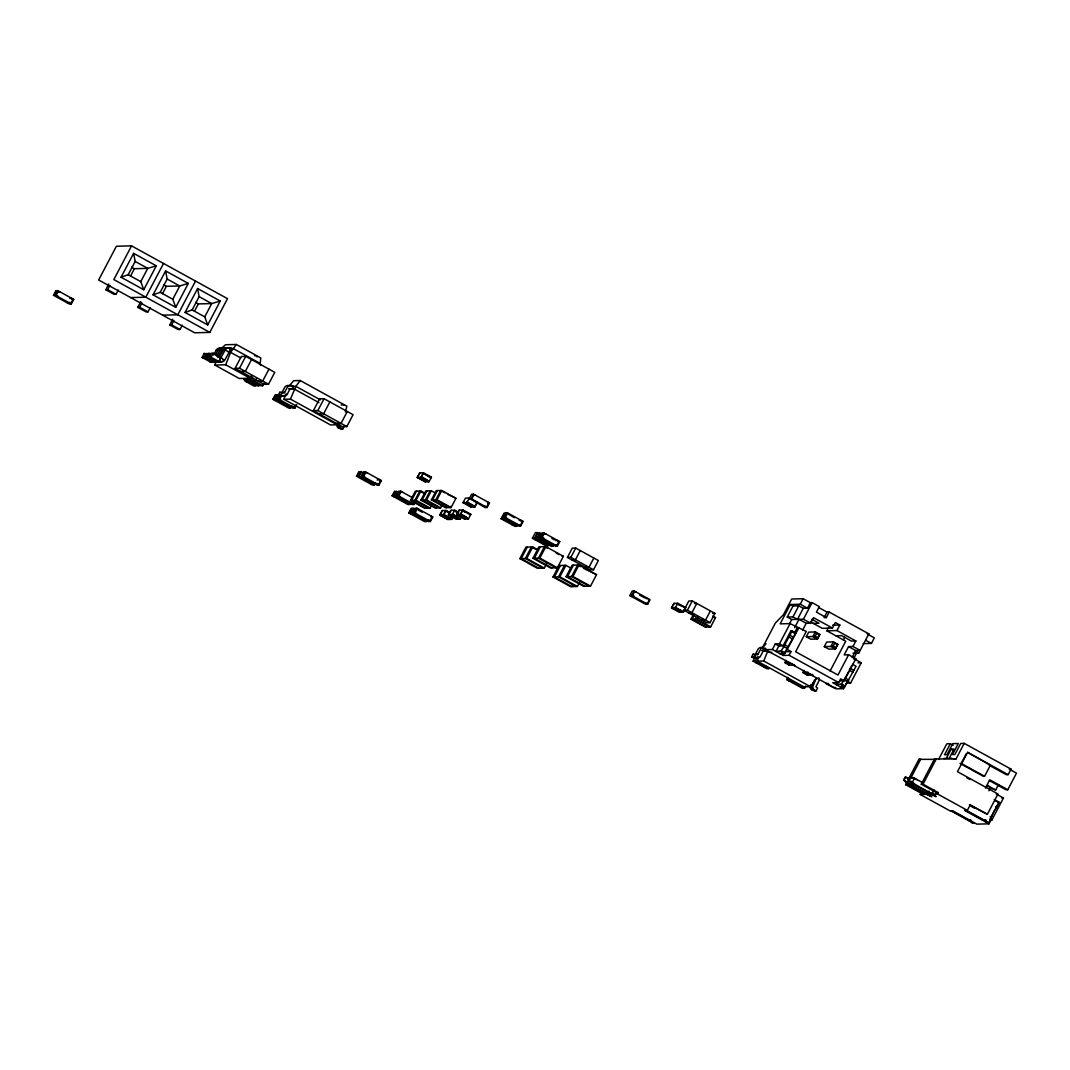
<?xml version="1.0" encoding="UTF-8"?>
<svg xmlns="http://www.w3.org/2000/svg" width="1070" height="1070" viewBox="0 0 1070 1070"><rect width="100%" height="100%" fill="white"/><g stroke="black" fill="none" stroke-linecap="round" stroke-linejoin="round"><path stroke-width="1.5" d="M787.493 648.701L783.882 646.454L792.121 631.059L795.719 633.052L784.417 653.329C780.097 649.57 781.836 651.068 775.964 651.469L778.866 645.946L783.053 645.839L790.797 631.099L792.121 631.059M345.356 411.923L346.867 406.199L300.215 380.519L293.688 380.693L289.743 385.361M819.821 634.43L817.4 639.031L810.793 639.205L806.285 636.73L808.706 632.129L815.313 631.955L819.821 634.43L817.4 639.031L812.892 636.556L806.285 636.73M837.837 644.341L835.416 648.955L828.809 649.129L824.301 646.641L826.722 642.04L833.329 641.866L837.837 644.341L835.416 648.955L830.909 646.467L824.301 646.641M252.119 375.543L250.126 378.232L239.292 378.512L214.843 365.057L215.873 361.968M283.938 399.284L290.451 399.11L337.103 424.777L330.59 424.951L283.938 399.284L285.369 395.017M816.838 678.046L810.445 686.672L803.918 686.846L757.266 661.166L758.71 656.9M970.637 821.707L974.222 823.164L973.339 823.191C970.704 824.047 971.092 818.657 968.845 820.717L950.815 810.793M971.52 821.68L970.851 820.168M994.217 799.544L999.621 802.527C995.06 808.84 991.756 815.393 988.988 822.79L988.105 822.803C985.457 823.659 985.858 818.269 983.597 820.329L965.581 810.418M985.403 821.319C987.998 820.797 984.681 818.951 983.597 820.329M214.843 365.057L225.676 364.776L230.585 352.364L236.336 344.473L260.786 357.928L260.224 363.439L232.725 348.312M290.451 399.11L295.868 386.35L300.215 380.519M757.266 661.166L763.779 661.006L767.738 651.028L761.947 650.654M814.671 679.932L812.17 684.706A3.732 3.638 88.5 0 0 813.401 690.177L814.751 690.926M289.582 385.735A4.226 4.133 88.5 0 0 284.767 387.22L281.744 392.917L279.751 392.275L278.294 395.071L279.644 395.806A3.732 3.638 88.5 0 0 283.55 395.512M278.294 395.071L282.306 395.739A3.732 3.638 88.5 0 0 287.442 393.773L290.037 388.905L292.19 389.199L293.648 386.404L292.257 385.668A4.226 4.133 88.5 0 0 287.429 387.153L284.286 392.944L279.751 392.275M763.458 647.337A4.226 4.133 88.5 0 0 760.77 649.035L757.627 654.827L753.093 654.171L751.621 656.953L752.972 657.702A3.732 3.638 88.5 0 0 756.878 657.395M784.417 653.329C785.661 651.041 780.792 655.683 779.575 653.449M852.482 664.283L856.08 666.262L844.778 686.539C840.472 682.767 842.21 684.238 836.325 684.68L837.623 682.219M844.524 679.022L841.18 684.559M849.593 669.352L849.299 670.235L852.937 672.241M844.778 686.539C846.022 684.252 841.154 688.893 839.937 686.659M53.5 295.293L55.894 290.719L57.847 290.665L73.736 299.413L71.329 303.987L69.389 304.04L53.5 295.293L55.439 295.24L71.329 303.987M54.262 295.052L56.135 291.508L59.826 291.762M55.439 295.24L57.847 290.665M55.747 295.882L57.7 295.828L56.202 295.012L58.074 291.455M118.262 290.01L116.028 294.263L114.115 294.317L105.769 289.729L108.779 283.978M105.769 289.729L107.669 289.676L109.916 285.409M131.543 245.859L113.835 279.591L209.8 332.395L227.495 298.664L131.543 245.859L116.376 246.26L98.667 279.979L194.633 332.783L209.8 332.395M121.07 277.237L133.616 253.336L156.287 265.815L143.741 289.716L121.07 277.237L128.199 274.722L135.168 261.441L133.616 253.336M130.487 276.1L134.365 268.717L147.754 268.369L156.287 265.815M143.741 289.716L140.785 281.651L147.754 268.369L135.168 261.441M150.241 307.612L148.008 311.865L146.095 311.918L137.749 307.331L140.772 301.579M137.749 307.331L139.662 307.277L141.895 303.011M163.523 263.461L145.814 297.192L130.66 297.58M153.063 294.838L165.609 270.937L188.28 283.416L175.734 307.317L153.063 294.838L160.179 292.324L167.147 279.043L165.609 270.937M162.48 293.702L166.345 286.319L179.747 285.971L188.28 283.416M175.734 307.317L172.778 299.252L179.747 285.971L167.147 279.043M182.234 325.213L180.001 329.466L178.088 329.52L169.742 324.932L172.765 319.181M169.742 324.932L171.655 324.879L173.888 320.612M195.516 281.062L177.807 314.794L162.653 315.182M185.043 312.44L197.589 288.539L220.26 301.018L207.714 324.919L185.043 312.44L192.172 309.925L199.14 296.644L197.589 288.539M194.459 311.29L198.338 303.92L211.726 303.572L220.26 301.018M207.714 324.919L204.758 316.854L211.726 303.572L199.14 296.644M213.371 362.128A4.788 4.681 88.5 0 1 210.95 362.195L202.07 357.5L204.209 353.434L208.65 354.812M202.07 357.5L203.942 357.447L206.069 353.394M205.814 357.407L207.941 353.341L209.814 353.287L207.674 357.353L205.814 357.407L214.696 362.101A4.788 4.681 88.5 0 0 218.226 361.513M221.597 361.433A4.788 4.681 88.5 0 1 218.053 362.021L209.172 357.313L211.312 353.26L213.171 353.207L221.049 357.474L225.636 349.194A4.788 4.681 88.5 0 1 230.117 347.817C234.704 347.91 224.232 358.009 231.254 348.258M209.172 357.313L211.044 357.273L213.171 353.207M235.066 368.347L241.298 356.484L245.739 356.363L274.763 372.333L268.53 384.21L264.103 384.331L235.066 368.347L239.506 368.24L268.53 384.21M239.506 368.24L245.739 356.363M251.544 359.56L245.311 371.437L240.87 371.544M256.412 378.74L254.994 381.455L252.132 380.773A4.788 4.681 88.5 0 1 250.781 376.185M268.958 369.15L262.725 381.014L258.285 381.134M253.122 381.495L260.866 385.762L262.738 385.708L264.156 383.007M291.869 405.704L290.665 407.991L288.726 408.044L272.837 399.297L275.231 394.736L277.17 394.683L279.163 395.78L277.411 395.459L275.538 399.016L276.769 400.34L274.816 400.394L273.599 399.07L275.458 395.512M272.837 399.297L274.776 399.244L277.17 394.683M296.751 404.674L294.959 408.098L293.019 408.151L277.117 399.404L279.524 394.83M280.955 394.99L282.426 392.208M277.117 399.404L279.069 399.351L280.862 395.927M279.377 399.993L281.049 400.447L279.832 399.123L281.691 395.566L283.456 395.873M287.001 406.439L290.438 407.215L288.499 407.269M291.294 406.546L294.731 407.322L295.975 404.941M313.376 410.706L319.609 398.829L324.049 398.722L353.087 414.692L346.854 426.569L342.413 426.676L313.376 410.706L317.817 410.586L346.854 426.569M317.817 410.586L324.049 398.722M329.854 401.919L323.621 413.782L319.194 413.903M347.282 411.495L341.049 423.372L336.609 423.479M337.237 423.305A3.732 3.638 88.5 0 0 338.735 428.321L342.748 428.99L344.219 426.208M375.53 482.664L374.326 484.951L372.387 485.004L356.484 476.257L358.891 471.696L360.831 471.643L362.824 472.739L361.058 472.418L359.199 475.976L360.416 477.3L358.744 476.845M357.246 476.03L359.119 472.472M356.484 476.257L358.437 476.217L360.831 471.643M361.112 476.431L363.519 471.87L365.459 471.816L381.348 480.564L378.954 485.125L377.001 485.178L361.112 476.431L363.064 476.391L378.954 485.125M361.874 476.204L363.118 473.836M363.064 476.391L365.459 471.816M363.372 477.019L365.044 477.474L363.827 476.15L365.686 472.592L367.438 472.913M377.148 480.029L379.368 479.467L380.586 480.791L378.726 484.349L375.022 484.095L377.228 483.533L378.726 484.349M392.075 495.784L394.014 495.744L409.904 504.478L407.964 504.532L392.075 495.784L394.469 491.224L398.401 492.267L396.636 491.946L394.776 495.504L395.994 496.828L394.054 496.881L392.837 495.557L394.081 493.19M394.014 495.744L396.408 491.17M415.347 502.191L414.143 504.478L412.204 504.518L396.315 495.784L398.709 491.21L400.648 491.157L411.91 497.349M398.321 493.176L397.077 495.544L398.294 496.868L400.233 496.814L399.016 495.49L400.889 491.946L402.641 492.253L400.702 492.307M396.315 495.784L398.254 495.731L400.648 491.157M417.206 477.474L419.601 472.9L423.493 472.806L431.437 477.18L429.03 481.741L425.151 481.848L417.206 477.474L421.085 477.367L429.03 481.741M420.242 478.424L417.594 476.966L420.082 472.886M420.604 478.41L417.688 477.461L425.633 481.834L422.891 479.882M420.871 476.872L428.548 481.754C427.679 478.878 412.378 472.766 427.492 480.524M421.232 476.872L423.105 473.314L431.049 477.688L428.04 476.244M421.085 477.367L423.493 472.806M431.558 505.441L430.167 508.089L424.63 508.237L410.479 500.439L415.347 491.183L420.885 491.036L425.124 493.377M416.457 491.157L411.589 500.412L425.74 508.196M408.807 512.904L410.746 512.851L426.636 521.598L424.696 521.652L408.807 512.904L411.201 508.33L413.14 508.29L415.133 509.373L413.368 509.066L411.509 512.624L412.726 513.948L410.786 514.001L409.569 512.664L411.428 509.119M410.479 500.439L416.016 500.305L420.885 491.036M410.746 512.851L413.14 508.29M430.688 477.702L431.437 477.18M412.538 512.811L414.933 508.237L416.885 508.183L432.775 516.93L430.367 521.505L428.428 521.545L412.538 512.811L414.478 512.757L430.367 521.505M413.916 511.393L415.16 509.012M442.712 503.85L440.639 507.822L435.102 507.956L420.938 500.171L425.806 490.916L431.344 490.769L435.584 493.109M414.478 512.757L416.885 508.183M414.785 513.386L416.471 513.854L415.24 512.517L417.113 508.972L418.865 509.28M426.917 490.889L422.048 500.145L436.199 507.929M430.234 490.796L425.378 500.051L439.529 507.849M420.938 500.171L426.475 500.024L431.344 490.769M431.411 499.904L436.266 490.635L441.803 490.501L455.954 498.286L451.099 507.541L445.561 507.688L431.411 499.904L436.948 499.757L451.099 507.541M437.376 490.608L432.507 499.877L446.671 507.661L447.273 506.498M422.971 520.047L426.408 520.822L424.456 520.863M436.948 499.757L441.803 490.501M430.782 515.834L432.012 517.171L430.14 520.715L426.448 520.461L428.655 519.9L430.14 520.715M453.399 515.954L451.607 519.378L447.715 519.485L439.77 515.111L442.178 510.537L446.056 510.443L450.029 512.624M448.477 518.963L440.265 515.098L448.21 519.472L440.158 514.603L442.659 510.524M443.809 514.51L451.754 518.87L451.125 519.391L443.181 515.018L445.668 510.952L449.641 513.132M439.77 515.111L443.662 515.004L446.056 510.443M450.604 506.418L449.988 507.568L435.838 499.784L440.693 490.528L444.946 492.869M461.999 515.727L460.194 519.151L456.315 519.258L448.37 514.884L450.764 510.323L454.656 510.216L458.629 512.396M451.406 515.834L448.758 514.376L451.259 510.31M455.74 518.014L448.852 514.871L456.703 518.749M452.035 514.295L459.712 519.164C458.843 516.288 443.542 510.176 458.656 517.933M448.37 514.884L452.249 514.79L454.656 510.216M456.582 514.67L458.99 510.109L462.869 510.002L470.813 514.376L468.419 518.95L464.54 519.044L456.582 514.67L460.474 514.576L468.419 518.95M463.604 517.8L456.984 514.162L459.471 510.096M463.042 502.699L465.437 498.125L469.329 498.031L466.935 502.592L463.042 502.699L470.987 507.073L474.879 506.966L477.273 502.405L473.301 500.212M457.345 514.148L465.022 519.03L456.984 514.162M460.26 514.082L467.938 518.95C467.068 516.074 451.767 509.962 466.881 517.719M464.768 511.982L462.387 510.015L470.813 514.376M475.026 506.458L467.082 502.097L466.44 502.606L474.385 506.979L476.886 502.913M468.847 498.045L485.125 507.555L487.064 507.501L489.458 502.927L473.569 494.193L471.629 494.233L469.222 498.807L471.174 498.754L487.064 507.501M460.622 514.068L462.481 510.51L470.425 514.884M460.474 514.576L462.869 510.002M471.174 498.754L473.569 494.193M471.482 499.396L473.154 499.851L471.937 498.526L473.796 494.969L475.561 495.276M483.399 505.949L486.837 506.725L488.696 503.167L487.479 501.843M501.094 518.763L503.194 518.709L517.011 526.306L514.897 526.36L501.094 518.763L504.05 513.118M502.846 517.305L505.241 512.731L507.18 512.69L523.083 521.424L520.675 525.999L518.736 526.052L502.846 517.305L504.786 517.251L520.675 525.999M503.194 518.709L505.428 514.469M504.786 517.251L507.18 512.69M504.224 519.579L503.85 520.287L506.337 519.525M505.093 517.893L506.779 518.348L505.548 517.024L507.421 513.466L509.173 513.774M512.517 524.139L512.142 524.848L514.616 524.086M517.011 524.447L520.448 525.223L522.307 521.665L521.09 520.341L519.151 520.381M546.543 563.796L544.282 568.103L537.421 568.277L519.873 558.62L525.892 547.144L532.766 546.957L537.153 549.378M527.269 547.104L521.237 558.58L538.798 568.237M532.405 538.277L535.361 532.633L537.474 532.579L534.518 538.223L532.405 538.277L546.208 545.874L548.321 545.82L534.518 538.223M535.401 537.595L537.354 537.541L553.243 546.288L551.291 546.329L535.401 537.595L537.809 533.02L539.748 532.967L541.728 534.064L539.976 533.756L538.116 537.301L539.333 538.625L537.394 538.678L536.164 537.354M531.389 546.997L525.357 558.473L542.918 568.13M535.535 539.093L535.16 539.802L537.648 539.039M537.354 537.541L539.748 532.967M519.873 558.62L526.734 558.446L532.766 546.957M539.521 537.488L541.915 532.913L543.854 532.86L559.744 541.607L557.35 546.182L555.41 546.222L539.521 537.488L541.46 537.434L557.35 546.182M542.142 533.689L540.283 537.247L541.5 538.571L543.707 538.023L542.222 537.193L544.082 533.649L545.847 533.957L543.908 534.01M541.46 537.434L543.854 532.86M532.954 558.286L538.972 546.797L545.847 546.623L563.395 556.28L557.363 567.755L550.502 567.943L532.954 558.286L539.815 558.099L557.363 567.755M540.35 546.77L534.318 558.246L551.866 567.903M545.927 543.6L543.453 544.362M539.815 558.099L545.847 546.623M549.579 544.737L553.016 545.499M553.685 544.63L557.122 545.392L558.981 541.835L557.764 540.51L555.825 540.564M579.686 582.174L577.425 586.48L570.564 586.654L553.003 576.997L559.035 565.522L565.91 565.348L570.297 567.755M560.412 565.482L554.38 576.971L571.928 586.627L572.691 585.183M567.408 557.416L572.263 548.161L575.727 548.067L598.371 560.533L593.516 569.788L590.052 569.882L567.408 557.416L570.858 557.323L593.516 569.788M564.532 565.375L558.5 576.864L576.048 586.52M553.003 576.997L559.877 576.824L565.91 565.348M570.858 557.323L575.727 548.067M572.544 558.754L571.928 559.904L575.392 559.824L580.261 550.555M566.083 576.663L572.116 565.187L578.977 565L596.525 574.657L590.506 586.146L583.631 586.32L566.083 576.663L572.958 576.489L590.506 586.146M573.493 565.147L567.461 576.623L585.009 586.28M572.958 576.489L578.977 565M586.133 566.231L585.517 567.381L588.981 567.301L593.837 558.032M629.842 595.589L632.236 591.014L634.176 590.961L650.065 599.708L647.671 604.283L645.732 604.336L629.842 595.589L631.781 595.535L647.671 604.283M631.781 595.535L634.176 590.961M644.006 602.731L647.444 603.493L649.303 599.949L648.086 598.611L646.146 598.665M671.465 607.947L673.859 603.373L677.751 603.266L685.696 607.64L683.289 612.214L679.41 612.321L671.465 607.947L675.344 607.84L683.289 612.214M678.474 611.077L671.853 607.426L674.341 603.36M674.862 608.884L671.947 607.934L679.798 611.799M675.344 607.84L677.751 603.266M685.201 607.653L676.989 603.788L685.696 607.64M683.944 610.301L688.799 601.032L692.263 600.952L714.907 613.404L710.052 622.66L706.588 622.753L683.944 610.301L687.408 610.208L710.052 622.66M687.408 610.208L692.263 600.952M712.687 616.066L715.522 617.617L710.654 626.873L705.117 627.02L690.966 619.236L693.052 615.263M694.096 615.344L692.076 619.209L706.227 626.993M696.008 617.965L695.393 619.115L709.544 626.913M690.966 619.236L696.503 619.089L697.894 616.44M702.669 619.102L702.054 620.266L705.518 620.172L710.386 610.916M751.621 656.953L754.297 656.886L755.754 654.104M753.093 661.153L755.206 661.086L769.009 668.696L766.909 668.75L753.093 661.153L755.313 656.913M755.206 661.086L757.426 656.86M756.222 661.956L755.848 662.664L758.336 661.902M786.022 660.417L784.818 662.718L789.326 665.206L793.726 665.085A5.23 0.963 -61.2 0 0 794.328 664.724L793.927 665.54L795.023 665.513L765.09 649.677L765.826 648.286L762.081 648.393L775.375 623.061L783.467 614.675L791.693 599.013L803.142 598.718L810.351 602.691L812.117 602.637L819.326 606.61L816.423 612.134L826.334 617.591L829.237 612.067L868.88 633.868L858.728 653.088L853.004 653.235M810.351 602.691L807.449 608.215L800.24 604.242L790.329 604.51L780.177 623.85L790.088 623.596L806.272 631.474L795.625 651.737L837.97 675.036L848.617 654.773L855.813 658.745L844.217 680.841L839.642 680.961M803.262 608.322L797.471 619.369L791.733 619.517L787.226 617.042L793.03 605.994L798.768 605.847L803.262 608.322L807.449 608.215M765.09 649.677L772.366 649.49L775.268 643.966L779.455 643.846L783.053 645.839M764.515 666.516L764.14 667.225L766.628 666.463M787.226 617.042L792.964 616.895L798.768 605.847M789.566 623.663L791.733 619.517M779.455 643.846L790.088 623.596M800.24 604.242L803.142 598.718M780.819 651.349L783.895 646.721M794.649 627.622L799.009 619.329L803.409 619.222L810.619 623.181L813.521 617.658L832.447 628.063L835.336 622.539L839.843 625.027L836.941 630.551L826.816 630.805L828.26 628.05M790.797 631.099L794.395 633.079L797.297 627.555M772.366 649.49L783.173 655.428L784.47 652.981M787.012 649.624L799.063 627.515M803.409 619.222L812.117 602.637M783.173 655.428L789.125 655.281L791.064 651.59L787.453 649.61M802.594 630.203L806.218 623.302L810.619 623.181M810.217 623.462L812.384 619.316M805.71 686.017L804.506 688.304L802.567 688.344L786.677 679.611L787.868 677.323M829.237 612.067L827.03 612.12L824.127 617.644L826.334 617.591M815.166 636.115L816.611 633.346L815.313 631.955L812.892 636.556L815.166 636.115L817.868 637.6M804.038 670.342L802.834 672.642L807.342 675.116L811.742 674.996A5.23 0.963 -61.2 0 0 812.357 674.635L812.625 674.367M793.726 665.326L807.435 672.976L807.89 672.12M812.384 674.595L811.943 675.451L813.039 675.424L807.435 672.976M833.182 646.026L834.627 643.257L833.329 641.866L830.909 646.467L833.182 646.026L835.884 647.51M818.804 677.791A4.226 4.133 88.5 0 1 818.898 681.028L815.928 686.753L817.547 688.09L816.076 690.886L814.738 690.15A3.732 3.638 88.5 0 1 813.508 684.68L815.835 678.861M843.374 639.913L844.818 637.158M830.079 671.037L845.728 641.224L826.816 630.805M848.563 646.601L855.759 650.56L860.173 650.453L852.964 646.481L848.563 646.601L844.203 654.893L848.617 654.773M852.964 646.481L855.866 640.957L836.941 630.551M855.813 658.745L854.061 658.786L861.27 662.745L850.623 683.008L846.437 683.115L843.534 688.652L832.727 682.7L838.679 682.54L840.605 678.861L844.217 680.841M852.135 657.475L855.759 650.56M853.526 658.866L857.15 651.951M844.792 678.554L848.644 671.572M850.128 668.549L851.747 665.66M863.156 643.618L871.421 643.404L874.324 637.88L867.115 633.921L868.88 633.868M927.837 793.418A5.23 5.109 88.5 0 1 927.168 793.472L926.5 793.458A5.23 5.109 88.5 0 1 924.6 792.857L906.584 782.946L903.682 780.03L905.126 777.275L910.102 778.305L905.126 777.275M903.682 780.03L905.795 777.248M921.966 794.422L922.701 793.03L920.936 793.084L905.621 784.658L907.092 781.836M932.251 793.298A5.23 5.109 88.5 0 1 931.582 793.365L930.913 793.338A5.23 5.109 88.5 0 1 929.001 792.736L910.985 782.825L908.082 779.923L918.916 759.326L920.681 759.285L910.329 778.973M908.082 779.923L910.195 777.141L914.502 778.198L923.009 782.879M908.885 780.605L907.681 782.906L906.584 782.946M921.257 784.243L934.551 758.924L936.317 758.871L923.022 784.203L921.257 784.243L936.571 792.669L938.336 792.629L937.614 794.007L931.662 794.167L933.949 789.807M996.237 794.047L1003.446 798.006L991.836 820.115L990.954 820.142L989.028 823.82L976.91 824.141L952.581 810.752L949.933 810.819L920.213 794.462L920.936 793.084M938.577 759.459L946.803 743.81L950.334 743.717L953.209 745.295M950.334 743.717L944.529 754.765L946.95 754.698L952.755 743.65L958.265 743.503L952.46 754.564L954.881 754.497L960.686 743.449L964.204 743.356L1011.056 769.129L1008.154 774.653L1006.389 774.707L989.268 765.291L990.379 765.251L984.574 776.312L983.477 776.339L960.044 763.445M920.213 794.462L926.152 794.301L926.607 793.458M926.152 794.301L931.769 796.762L927.262 794.274L928.934 791.091M951.738 758.215L949.197 758.282L954.039 749.067L951.176 749.147L946.335 758.349L943.807 758.416M927.262 794.274L930.566 794.194L931.007 793.338M935.849 794.06L936.571 792.669M954.226 759.058L955.991 759.018L964.204 743.356M966.223 753.748L961.154 763.418L984.574 776.312M1008.154 774.653L967.614 752.357L957.463 771.697L998.002 793.993L987.356 814.257L969.366 804.867M989.028 823.82L964.699 810.431L967.347 810.364L970.249 804.841L987.356 814.257M985.43 788.095L989.777 779.803L1007.793 789.727L1016.5 773.142L1009.291 769.183L1011.056 769.129M986.299 787.426L987.503 785.126L990.405 788.028L988.947 790.797M989.763 787.787L995.675 790.034L998.577 784.511M992.171 815.059L994.913 809.829M995.541 806.726L996.571 806.686L998.738 802.54L999.621 802.527M213.545 355.066L216.662 349.422A4.788 4.681 88.5 0 1 221.142 348.044L223.015 348.004A4.788 4.681 88.5 0 0 218.534 349.382L215.418 355.013M216.608 356.243L220.407 349.328A4.788 4.681 88.5 0 1 224.887 347.951L227.348 348.138M217.785 357.474L222.266 349.275A4.788 4.681 88.5 0 1 226.76 347.897L227.897 348.352M229.395 348.312L228.244 347.857A4.788 4.681 88.5 0 0 223.764 349.235L219.083 357.527L221.142 357.393L224.406 360.59A4.788 4.681 88.5 0 1 219.925 361.968L211.044 357.273M228.846 348.098L230.705 348.044L229.127 352.324L224.78 360.068L222.908 360.108M249.163 378.807L247.411 381.281L245.552 381.335M968.845 820.717L970.584 820.142M766.04 643.752L762.094 648.42L769.29 652.352L771.778 652.285M221.142 348.606L225.502 344.754L236.336 344.473M990.258 816.557L992.371 816.343M785.313 662.317L789.219 662.611L793.726 665.085M803.343 672.241L807.235 672.522A5.23 0.963 -61.2 0 0 807.409 672.482M793.472 637.225L789.941 635.206M788.389 646.895L784.858 644.876M762.362 650.587L764.181 651.122M69.804 298.37L71.743 298.329L72.974 299.653L71.101 303.198L69.617 302.382L67.41 302.944L69.162 303.251M71.784 299.466L73.736 299.413M216.3 349.957L218.16 349.903M220.032 349.85L221.905 349.81M223.389 349.77L225.262 349.716L228.886 352.391M209.814 361.754L212.823 362.155A4.788 4.681 88.5 0 0 215.244 362.075M213.545 361.66L216.555 362.061A4.788 4.681 88.5 0 0 220.099 361.473M216.916 361.58L218.775 361.526L220.915 357.46L219.337 361.74L217.464 361.794M210.362 361.968L212.234 361.928M214.094 361.874L215.966 361.82M249.096 381.241L250.968 381.188M252.654 381.147L254.513 381.094M246.02 381.682L247.892 381.629L255.636 385.895L253.764 385.936L245.03 380.947A4.788 4.681 88.5 0 1 243.759 378.847M249.577 381.589L251.45 381.549L259.181 385.802L257.308 385.855L248.588 380.866A4.788 4.681 88.5 0 1 247.304 378.753M290.986 386.471L295.868 386.35L320.425 399.859M281.998 392.422L284.673 392.356M286.105 393.8L287.442 393.773M277.224 395.82L279.163 395.78M341.25 404.982L344.513 404.901M292.779 407.362L294.731 407.322M423.105 473.314L430.942 477.193M379.409 480.617L381.348 480.564M396.448 492.307L398.401 492.267M455.954 498.286L447.768 494.42M405.971 503.435L408.178 502.887L409.676 503.702L407.737 503.756M410.211 503.435L412.431 502.873L413.916 503.689L411.977 503.743M487.519 502.98L489.458 502.927M484.884 506.765L486.837 506.725M413.18 509.427L415.133 509.373M445.668 510.952L448.223 511.915M430.822 516.984L432.775 516.93M521.13 521.478L523.083 521.424M539.788 534.117L541.728 534.064M557.804 541.661L559.744 541.607M555.183 545.446L557.122 545.392M562.017 556.32L563.395 556.28M596.525 574.657L583.458 568.264M634.229 592.111L636.168 592.058L634.403 591.75L632.544 595.308L634.029 596.124L631.822 596.685M694.483 603.493L696.797 603.44L691.929 612.695L688.478 612.789M712.607 613.471L714.907 613.404M714.412 617.644L715.522 617.617M813.294 623.382L819.031 623.221L811.943 619.329M832.607 625.214L839.843 625.027M832.447 628.063L822.308 628.331L810.471 621.817M794.395 633.079L795.719 633.052M835.817 635.767L841.555 635.62L851.452 641.077L855.866 640.957M785.112 651.75L791.064 651.59M758.001 654.251L755.326 654.318L758.095 649.115A4.226 4.133 88.5 0 1 762.91 647.631L763.311 647.818M857.953 662.838L861.27 662.745M786.677 679.611L788.617 679.557L804.506 688.304M828.541 683.516L826.04 683.583L833.249 687.555L835.75 687.488M813.508 684.68L810.833 684.746A3.732 3.638 88.5 0 0 810.565 685.188M843.534 688.652L836.272 688.839L811.06 674.862M816.076 690.886L812.063 690.217A3.732 3.638 88.5 0 1 810.217 686.191M967.614 752.357L990.379 765.251M947.324 758.322L948.207 758.309M910.195 777.141L914.502 778.198L912.081 782.799L910.985 782.825M905.621 784.658L907.387 784.604L922.701 793.03M1007.793 789.727L1006.027 789.767L989.402 780.618M924.6 792.857L925.697 792.83A5.23 5.109 88.5 0 0 927.61 793.418L928.278 793.445M929.001 792.736L930.111 792.709A5.23 5.109 88.5 0 0 932.01 793.311L932.679 793.338A5.23 5.109 88.5 0 0 933.348 793.271M1001.68 798.059L1003.446 798.006M996.571 806.686L997.441 806.66M995.595 808.532L996.478 808.505M991.408 818.175L990.298 818.042M934.551 758.924L955.991 759.018M918.916 759.326L935.434 759.379M289.422 388.597L290.853 389.226M914.328 778.973L917.204 779.682M255.048 355.695L254.513 355.708M818.537 607.439L827.03 612.12M865.657 640.234L871.421 643.404M790.329 604.51L793.03 605.994M799.009 619.329L806.218 623.302M792.964 616.895L797.471 619.369M855.345 651.229L858.728 653.088M816.611 633.346L819.312 634.831M834.627 643.257L837.328 644.755M131.556 267.179L134.365 268.717M163.549 284.78L166.345 286.319M195.542 302.382L198.338 303.92M850.302 668.416L853.9 670.409M788.978 637.051L792.576 639.031M128.199 274.722L140.785 281.651M160.179 292.324L172.778 299.252M192.172 309.925L204.758 316.854M845.22 678.086L848.831 680.079M847.025 681.028L850.623 683.008M844.257 679.932L847.855 681.911M775.268 643.966L778.866 645.946M789.125 655.281L838.679 682.54M781.474 651.322L785.086 653.315M841.836 684.532L845.447 686.525M780.378 651.349L783.976 653.342M840.739 684.573L844.337 686.552M230.585 352.364L240.723 357.942M951.176 749.147L953.878 750.632M318.954 402.641L294.411 389.132L288.606 388.758M807.235 672.522L811.742 674.996M765.518 651.082L763.365 650.787L760.77 655.656A3.732 3.638 88.5 0 1 755.634 657.622L754.297 656.886M107.669 289.676L116.028 294.263M139.662 307.277L148.008 311.865M171.655 324.879L180.001 329.466M508.932 514.576L514.456 517.612M551.852 538.384L554.501 539.828M696.503 619.089L710.654 626.873M753.093 654.171L754.337 654.853M342.748 428.99L341.41 428.254A3.732 3.638 88.5 0 1 339.551 424.228M225.676 364.776L250.126 378.232M763.779 661.006L810.445 686.672M204.209 353.434L206.791 354.852M262.738 385.708L254.005 380.719A4.788 4.681 88.5 0 1 252.533 377.376M279.631 395.031L280.969 395.766A3.732 3.638 88.5 0 0 284.887 395.472M341.41 429.03L340.073 428.294A3.732 3.638 88.5 0 1 338.561 423.265M987.369 785.46L995.675 790.034M752.959 656.927L754.31 657.662A3.732 3.638 88.5 0 0 757.774 657.649M207.674 357.353L215.418 361.606M639.526 595.027L644.822 597.943M789.379 679.316L790.61 680.654L788.657 680.694L787.44 679.37M203.942 357.447L211.686 361.713M466.707 502.097L474.652 506.471M279.069 399.351L294.959 408.098M466.935 502.592L474.879 506.966M967.026 777.97L969.848 779.522M467.764 504.358L471.482 507.06L463.43 502.191L468.727 505.107M547.399 548.268L544.469 546.663L538.437 558.139L555.985 567.795M556.173 553.096L559.088 554.701M580.529 566.645L577.613 565.04L571.581 576.516L589.129 586.173M274.776 399.244L290.665 407.991M630.605 595.348L632.089 596.177M994.685 800.32L998.738 802.54M532.847 547.8L535.776 549.405M55.894 290.719L57.887 291.816M425.432 494.18L419.774 491.063L414.906 500.332L429.07 508.116M456.81 511.687L453.907 510.738L458.241 512.918M426.475 500.024L440.639 507.822M452.249 514.79L460.194 519.151M526.734 558.446L544.282 568.103M559.877 576.824L577.425 586.48M444.772 515.245L451.393 518.883M443.662 515.004L451.607 519.378M416.016 500.305L430.167 508.089M971.333 806.459L974.181 808.024M990.044 819.125L991.836 820.115M923.022 784.203L938.336 792.629M398.254 495.731L414.143 504.478M937.614 794.007L967.347 810.364M966.464 810.391L984.48 820.302M986.286 821.292L988.988 822.79M358.437 476.217L374.326 484.951M418.25 510.056L422.222 512.249M930.111 792.709L912.081 782.799L908.751 779.896M931.662 794.167L936.17 796.642L930.566 794.194M925.697 792.83L907.681 782.906L904.337 780.017M951.698 810.779L969.714 820.69M256.238 356.283L257.201 356.885M259.395 363.827L259.903 364.201A4.788 4.681 88.5 0 1 260.679 365.178M251.45 381.549L250.447 380.813A4.788 4.681 88.5 0 1 248.976 377.469M247.892 381.629L246.902 380.907A4.788 4.681 88.5 0 1 245.632 378.793M911.453 781.381L914.783 784.283M907.039 781.501L910.383 784.404M911.76 782.371L913.686 784.31M907.347 782.491L909.286 784.43M806.7 673.712L807.997 675.103M806.044 673.726L807.342 675.116M788.028 663.815L789.326 665.206M217.304 360.777A4.788 4.681 88.5 0 1 216.354 361.566M929.589 793.231A5.23 5.109 88.5 0 1 928.934 793.378M370.661 483.399L374.099 484.175L370.661 483.399M675.13 607.345L682.807 612.227L683.436 611.706L675.13 607.345M800.841 686.753L804.279 687.515L800.841 686.753"/></g></svg>
